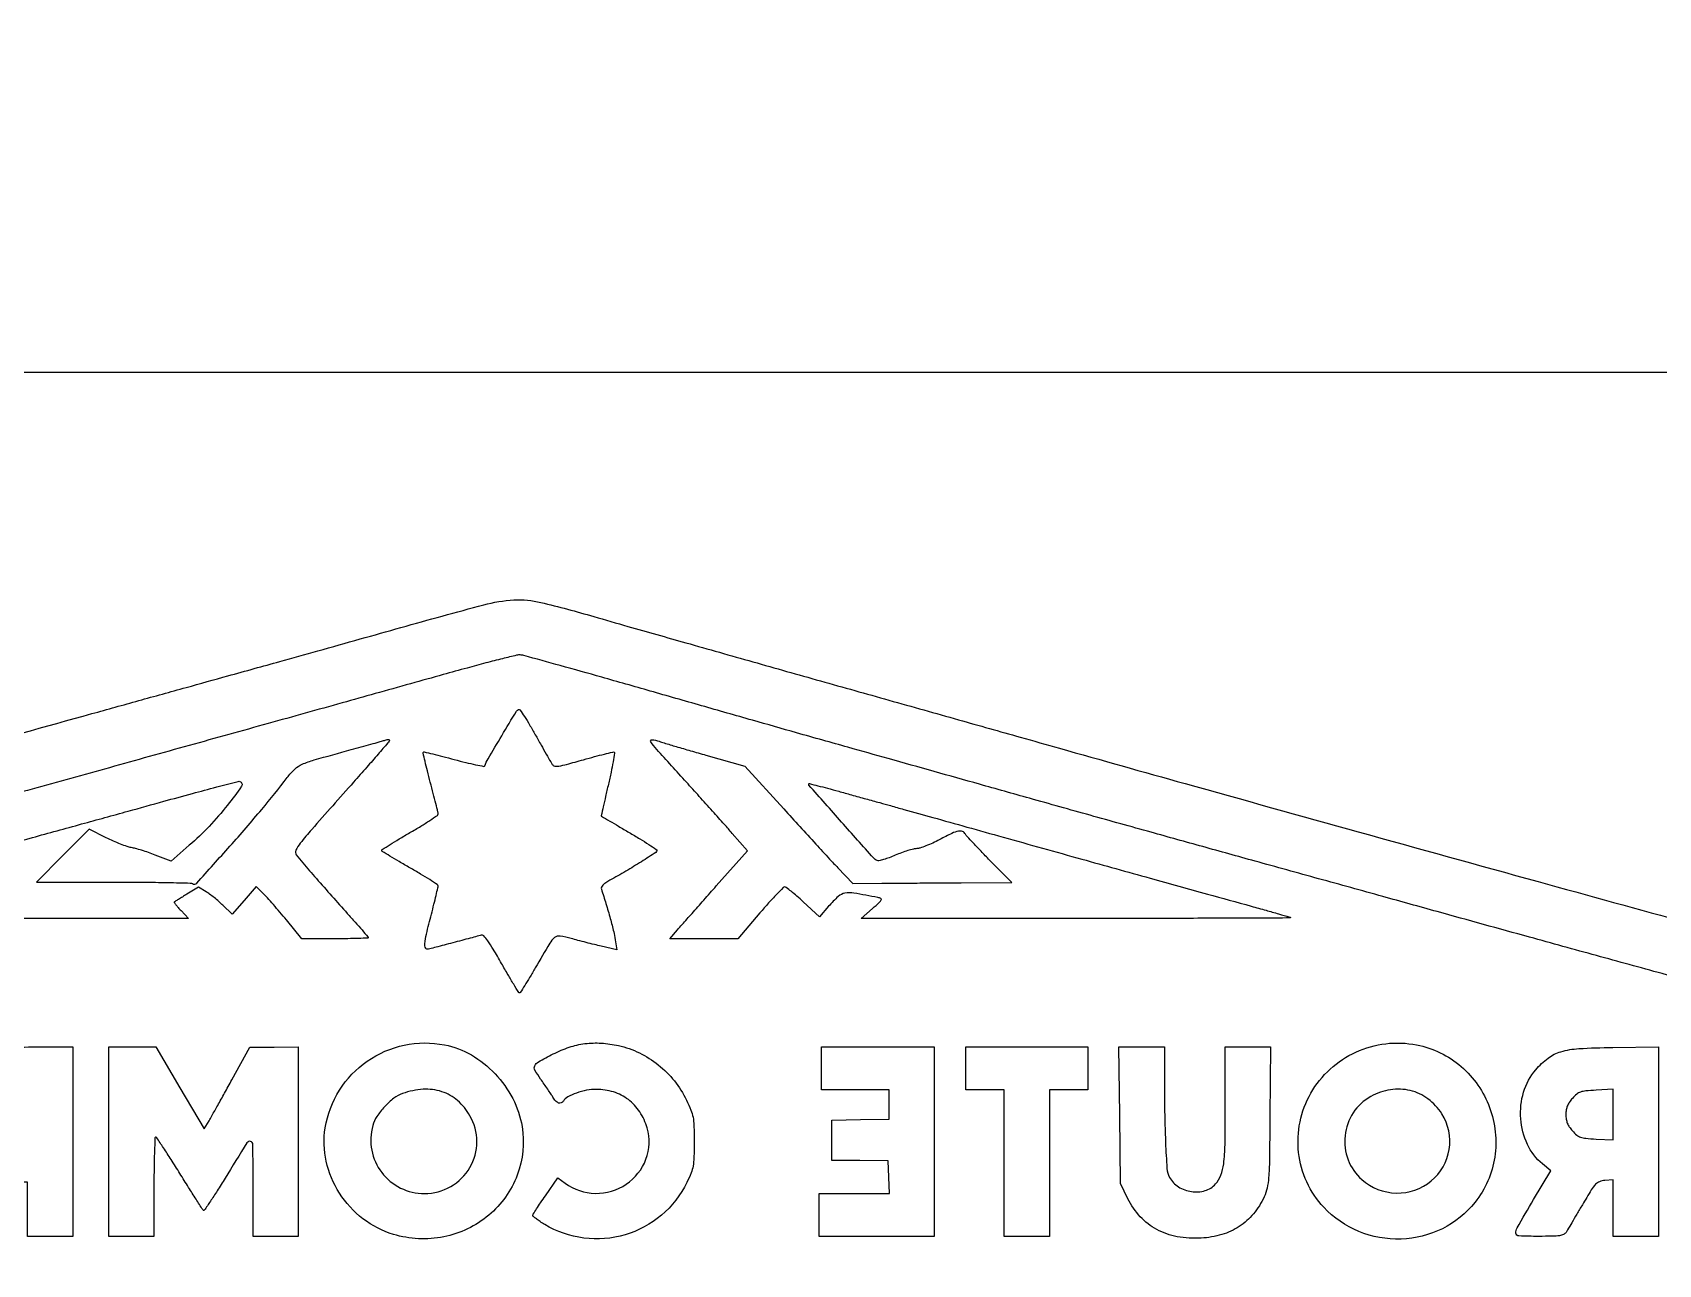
# Model space of a CAD drawing. Header units: millimetres. Extents: x 7 to 202, y 10 to 284.
# Drawn here: x 98.21 to 129.3, y 32.93 to 56.5 of the extents above; entities that cross this region are included whole.
import ezdxf

# ---------------------------------------------------------------- set-up
doc = ezdxf.new("R2010")
doc.units = ezdxf.units.MM
doc.layers.add('CUT', color=1, linetype='Continuous')
doc.layers.add('ENGRAVE', color=7, linetype='Continuous')

msp = doc.modelspace()

# ---------------------------------------------------------------- linework, layer by layer
at = {"layer": 'CUT'}
msp.add_lwpolyline([(72.5, 10), (142.5, 10), (142.5, 50), (72.5, 50)], close=True, dxfattribs=at)
at = {"layer": 'ENGRAVE', "extrusion": (0, 0, -1)}
for points in [[(-131.049, 38.044, 0.000209), (-129.375, 38.499, 0.000484), (-128.118, 38.843, 0.000468), (-126.838, 39.196, 0.000185), (-125.075, 39.684, -0.000008), (-124.034, 39.973, -0.000005), (-122.806, 40.313, -0.000005), (-121.59, 40.65, -0.000008), (-120.59, 40.928, 0.000314), (-119.604, 41.202, 0.00019), (-118.437, 41.527, 0.00019), (-117.278, 41.852, 0.000334), (-116.32, 42.121, -0.000038), (-115.453, 42.365, -0.000037), (-114.577, 42.612, -0.000036), (-113.806, 42.828, -0.000136), (-113.323, 42.964, 0.000826), (-112.824, 43.105, 0.000188), (-111.98, 43.345, 0.000194), (-111.006, 43.623, 0.000189), (-110.023, 43.905, -0.000809), (-109.099, 44.168, -0.001278), (-108.305, 44.391, -0.000284), (-107.608, 44.584, -0.055886), (-107.536, 44.595, -0.07015), (-107.47, 44.589, -0.002089), (-107.2, 44.523, -0.004125), (-106.882, 44.442, -0.002831), (-106.523, 44.345, -0.000357), (-106.068, 44.219, -0.00014), (-105.442, 44.044, -0.000139), (-104.765, 43.855, -0.000173), (-104.136, 43.679, 0.000234), (-102.719, 43.283, 0.000194), (-101.21, 42.863, 0.000192), (-99.682, 42.438, 0.000213), (-98.205, 42.029, -0.000162), (-97.489, 41.831, -0.000072), (-96.546, 41.569, -0.000071)], [(-89.604, 20.721, 0.000011), (-94.773, 20.732, 0.000328)], [(-96.661, 42.723, -0.000113), (-99.348, 43.472, 0.000128), (-100.244, 43.721, 0.000123), (-101.15, 43.973, 0.000122), (-101.949, 44.195, 0.000449), (-102.454, 44.335, -0.000786), (-102.942, 44.47, -0.000251), (-103.669, 44.673, -0.00025), (-104.478, 44.9, -0.000279), (-105.257, 45.119, 0.003545), (-106.842, 45.554, 0.050937), (-107.418, 45.646, 0.074032), (-107.935, 45.6, 0.011079), (-108.945, 45.33, -0.001222), (-109.598, 45.142, -0.000277), (-110.707, 44.827, -0.000287), (-111.987, 44.464, -0.000279), (-113.279, 44.099, 0.000065), (-114.589, 43.73, 0.000062), (-115.921, 43.355, 0.000061), (-117.099, 43.023, 0.000218), (-117.851, 42.81, -0.000917), (-120.251, 42.135, -0.00036), (-123.562, 41.212, -0.000364), (-127.002, 40.259, -0.000617), (-129.884, 39.467, 0.001104)], [(-95.085, 40.244, 0.000155), (-97.364, 40.87, -0.000158), (-98.211, 41.102, -0.000115), (-99.152, 41.361, -0.000117), (-100.043, 41.607, -0.000258), (-100.723, 41.795, 0.001434), (-101.269, 41.945, 0.002312), (-101.735, 42.069, 0.000385), (-102.148, 42.176, 0.144897), (-102.179, 42.175, 0.499671), (-102.21, 42.083, 0.016283), (-101.941, 41.72, 0.022555), (-101.591, 41.316, 0.023691), (-101.211, 40.953), (-100.862, 40.649), (-100.558, 40.767, -0.008625), (-100.431, 40.814, -0.008089), (-100.299, 40.857, -0.008085), (-100.181, 40.892, -0.027385), (-100.102, 40.909, 0.042722), (-100.022, 40.929, 0.011097), (-99.898, 40.975, 0.011201), (-99.759, 41.034, 0.01122), (-99.622, 41.099), (-99.294, 41.263), (-98.79, 40.756), (-98.286, 40.249), (-99.754, 40.249, 0.001907), (-100.32, 40.248, 0.003027), (-100.805, 40.241, 0.000697), (-101.229, 40.232, 0.133684), (-101.27, 40.22, -0.361715), (-101.354, 40.232, -0.001683), (-101.989, 40.938, -0.00762), (-102.598, 41.641, -0.013042), (-103.082, 42.248, 0.040856), (-103.228, 42.411, 0.087279), (-103.368, 42.504, 0.0343), (-103.599, 42.587, 0.002059), (-104.308, 42.784, -0.0006), (-104.5, 42.837, -0.000674), (-104.685, 42.888, -0.000617), (-104.842, 42.932, -0.003644), (-104.924, 42.956, 0.0113), (-104.993, 42.975, 0.08194), (-105.027, 42.978, 0.354078), (-105.038, 42.967, 0.168268), (-105.034, 42.947, 0.043201), (-105.008, 42.911, 0.000548), (-104.821, 42.696, 0.001599), (-104.605, 42.447, 0.001047), (-104.353, 42.163, -0.000592), (-103.552, 41.258, -0.013893), (-103.333, 40.995, -0.055472), (-103.247, 40.857, -0.282962), (-103.256, 40.772, -0.012863), (-103.382, 40.616, -0.002024), (-103.64, 40.319, -0.002322), (-103.937, 39.981, -0.002436), (-104.232, 39.651, 0.002335), (-104.385, 39.48, 0.003736), (-104.514, 39.333, 0.000834), (-104.626, 39.203, 0.178852), (-104.632, 39.187, 0.403123), (-104.623, 39.178, 0.001187), (-104.445, 39.172, 0.005438), (-104.24, 39.167, 0.003263), (-103.996, 39.166), (-103.36, 39.167), (-103.067, 39.526, -0.004445), (-102.944, 39.673, -0.004331), (-102.818, 39.82, -0.004274), (-102.705, 39.946, -0.016109), (-102.631, 40.023), (-102.488, 40.162), (-102.259, 39.898), (-102.031, 39.634), (-101.854, 39.805, -0.013343), (-101.776, 39.877, -0.010211), (-101.687, 39.952, -0.010346), (-101.6, 40.018, -0.023909), (-101.532, 40.063), (-101.386, 40.15), (-101.165, 40.016, -0.001051), (-101.079, 39.964, -0.001536), (-101.004, 39.918, -0.000737), (-100.94, 39.878, -0.027541), (-100.926, 39.869, -0.39731), (-100.924, 39.857, -0.012134), (-100.955, 39.814, -0.017774), (-100.998, 39.762, -0.010564), (-101.053, 39.704), (-101.198, 39.553), (-96.934, 39.553, 0.000376)], [(-107.5, 20.742, 0.000063), (-119.188, 20.74, 0.001065)]]:
    msp.add_lwpolyline(points, format="xyb", dxfattribs=at)
for points in [[(-107.827, 43.068, -0.001209), (-107.937, 42.872, -0.001645), (-108.036, 42.696, -0.001084), (-108.121, 42.548, -0.018656), (-108.15, 42.501, -0.206589), (-108.198, 42.47, -0.077271), (-108.28, 42.47, -0.029175), (-108.426, 42.501, -0.003357), (-108.748, 42.591, 0.003475), (-108.962, 42.65, 0.005385), (-109.147, 42.699, 0.001897), (-109.307, 42.738, 0.152449), (-109.333, 42.736, 0.354696), (-109.343, 42.718, 0.003036), (-109.314, 42.55, 0.0087), (-109.276, 42.352, 0.00529), (-109.224, 42.12, -0.001043), (-109.171, 41.888, -0.001731), (-109.127, 41.692, -0.000127), (-109.088, 41.516, -0.323824), (-109.09, 41.512, -0.001262), (-109.095, 41.509, -0.000001), (-109.249, 41.418, -0.000009), (-109.421, 41.317, -0.000006), (-109.624, 41.198, 0.00463), (-109.827, 41.077, 0.007382), (-109.997, 40.969, 0.002505), (-110.141, 40.873, 0.250475), (-110.152, 40.853, 0.254742), (-110.133, 40.817, 0.002095), (-109.856, 40.64, 0.007523), (-109.558, 40.457, 0.007614), (-109.255, 40.284, -0.02078), (-109.174, 40.235, -0.052877), (-109.12, 40.19, -0.08281), (-109.093, 40.151, -0.19179), (-109.091, 40.115, 0.006159), (-109.178, 39.837, 0.005935), (-109.26, 39.552, 0.005738), (-109.326, 39.301, 0.024007), (-109.356, 39.148), (-109.385, 38.956), (-109.089, 39.023, 0.003903), (-108.956, 39.055, 0.002361), (-108.798, 39.094, 0.002365), (-108.642, 39.135, 0.004154), (-108.514, 39.17, -0.032114), (-108.3, 39.215, -0.211102), (-108.197, 39.187, -0.087051), (-108.104, 39.079, -0.003141), (-107.827, 38.608, 0.003665), (-107.719, 38.425, 0.005905), (-107.624, 38.27, 0.001604), (-107.54, 38.138, 0.257165), (-107.525, 38.13, 0.258559), (-107.51, 38.138, 0.001189), (-107.414, 38.295, 0.005074), (-107.306, 38.477, 0.003133), (-107.182, 38.692, -0.005205), (-107.023, 38.966, -0.021527), (-106.918, 39.127, -0.030905), (-106.842, 39.22, -0.284203), (-106.794, 39.233, 0.005151), (-106.747, 39.221, 0.000365), (-106.618, 39.186, 0.000515), (-106.463, 39.145, 0.000389), (-106.292, 39.1, -0.000335), (-106.122, 39.055, -0.000438), (-105.966, 39.014, -0.000322), (-105.835, 38.979, -0.004068), (-105.786, 38.965, 0.354044), (-105.732, 38.988, 0.142929), (-105.715, 39.071, 0.038754), (-105.745, 39.256, 0.005357), (-105.84, 39.635, -0.002568), (-105.889, 39.826, -0.003753), (-105.93, 39.995, -0.001855), (-105.964, 40.139, -0.065699), (-105.967, 40.174, -0.239569), (-105.952, 40.201, -0.004356), (-105.808, 40.296, -0.009762), (-105.634, 40.404, -0.006237), (-105.428, 40.523, 0.004055), (-105.222, 40.641, 0.006513), (-105.048, 40.745, 0.001937), (-104.901, 40.837, 0.25799), (-104.891, 40.855, 0.255162), (-104.9, 40.873, 0.001885), (-105.049, 40.967, 0.006404), (-105.223, 41.074, 0.003988), (-105.43, 41.196, -0.006265), (-105.636, 41.318, -0.009841), (-105.81, 41.429, -0.004353), (-105.954, 41.526, -0.247391), (-105.969, 41.554, -0.058202), (-105.965, 41.589, -0.001297), (-105.925, 41.752, -0.002918), (-105.877, 41.943, -0.001967), (-105.819, 42.161, 0.003244), (-105.763, 42.376, 0.005246), (-105.719, 42.56, 0.001273), (-105.682, 42.721, 0.257237), (-105.687, 42.736, 0.259101), (-105.702, 42.74, 0.001209), (-105.867, 42.701, 0.00512), (-106.056, 42.654, 0.003162), (-106.277, 42.595, -0.005738), (-106.498, 42.538, -0.009492), (-106.686, 42.495, -0.003579), (-106.845, 42.463, -0.37529), (-106.863, 42.473, 0.050819), (-106.924, 42.607, 0.002213), (-107.186, 43.05, 0.000783), (-107.468, 43.521, 0.178827), (-107.507, 43.552, 0.333204), (-107.533, 43.544, 0.005662), (-107.619, 43.416, 0.011934), (-107.718, 43.258, 0.007346)], [(-110.196, 42.943, -0.014321), (-110.291, 42.911, -0.001459), (-110.521, 42.842, -0.001823), (-110.795, 42.763, -0.001453), (-111.091, 42.679), (-111.836, 42.47), (-112.579, 41.648, -0.000973), (-112.885, 41.311, -0.001002), (-113.189, 40.978, -0.000967), (-113.454, 40.691, -0.004267), (-113.611, 40.524), (-113.9, 40.222), (-114.453, 40.227, 0.000655), (-114.73, 40.23, 0.000234), (-115.127, 40.232, 0.000232), (-115.561, 40.235, 0.000275), (-115.972, 40.237), (-116.94, 40.241), (-116.515, 40.669, 0.003262), (-116.35, 40.838, 0.004538), (-116.205, 40.992, 0.00283), (-116.084, 41.122, 0.057101), (-116.053, 41.166, -0.165587), (-115.996, 41.217, -0.153973), (-115.919, 41.224, -0.06102), (-115.795, 41.182, -0.009137), (-115.56, 41.063, 0.013034), (-115.427, 40.997, 0.01489), (-115.296, 40.941, 0.014121), (-115.183, 40.9, 0.077378), (-115.12, 40.889, -0.059657), (-115.057, 40.881, -0.012948), (-114.952, 40.851, -0.013325), (-114.831, 40.811, -0.012403), (-114.71, 40.762, 0.01199), (-114.594, 40.716, 0.016754), (-114.487, 40.681, 0.013132), (-114.399, 40.657, 0.168378), (-114.365, 40.66, 0.103193), (-114.296, 40.711, 0.000458), (-113.685, 41.398, 0.000186), (-113.059, 42.104, 0.396732), (-113.06, 42.13, 0.263603), (-113.07, 42.133, 0.000588), (-113.231, 42.092, 0.003568), (-113.414, 42.045, 0.002183), (-113.628, 41.986, -0.000012), (-113.873, 41.918, -0.000009), (-114.148, 41.842, -0.000009), (-114.412, 41.769, -0.000019), (-114.616, 41.712, 0.000372), (-114.877, 41.639, 0.000049), (-115.428, 41.486, 0.000057), (-116.081, 41.303, 0.000048), (-116.773, 41.109, -0.000133), (-118.276, 40.689, -0.000201), (-119.583, 40.325, -0.000231), (-120.679, 40.02, -0.000509), (-121.517, 39.789, 0.00141), (-121.8, 39.71, 0.002254), (-122.04, 39.641, 0.000438), (-122.252, 39.579, 0.11751), (-122.268, 39.57, 0.67848), (-122.266, 39.563, 0.000024), (-121.073, 39.558, 0.000644), (-119.749, 39.555, 0.000384), (-118.172, 39.553), (-114.058, 39.553), (-114.273, 39.743, -0.004031), (-114.411, 39.867, -0.09076), (-114.443, 39.91, -0.416457), (-114.434, 39.935, -0.066821), (-114.379, 39.954, -0.006505), (-113.92, 40.038, -0.086062), (-113.748, 40.037, -0.14209), (-113.62, 39.974, -0.027121), (-113.436, 39.786), (-113.26, 39.587), (-112.952, 39.872, -0.007431), (-112.83, 39.981, -0.010924), (-112.72, 40.073, -0.00649), (-112.625, 40.147, -0.166369), (-112.595, 40.157, -0.198854), (-112.564, 40.143, -0.003436), (-112.436, 40.011, -0.008136), (-112.289, 39.85, -0.005257), (-112.123, 39.661), (-111.701, 39.165), (-111.05, 39.165), (-110.4, 39.165), (-110.546, 39.334, 0.002336), (-110.635, 39.436, 0.000308), (-110.824, 39.651, 0.000357), (-111.049, 39.906, 0.000299), (-111.287, 40.176), (-111.883, 40.848), (-111.593, 41.182, -0.002929), (-111.443, 41.353, -0.000927), (-111.217, 41.607, -0.000926), (-110.963, 41.889, -0.001029), (-110.717, 42.161, 0.000897), (-110.148, 42.789, 0.036462), (-110.034, 42.935, 0.631093), (-110.057, 42.974, 0.064337)], [(-98.982, 35.283), (-98.982, 33.472), (-98.551, 33.472), (-98.119, 33.472), (-98.119, 33.99), (-98.119, 34.507), (-97.828, 34.508, 0.022977), (-97.551, 34.522, 0.039829), (-97.325, 34.562, 0.044248), (-97.125, 34.633, 0.037918), (-96.929, 34.742, 0.113818), (-96.541, 35.149, 0.115676), (-96.374, 35.683, 0.112491), (-96.46, 36.247, 0.103091), (-96.782, 36.739, 0.058217), (-97.016, 36.925, 0.077236), (-97.267, 37.03, 0.049661), (-97.615, 37.081, 0.011495), (-98.207, 37.095), (-98.982, 37.095)], [(-103.295, 35.283), (-103.295, 33.472), (-102.864, 33.472), (-102.432, 33.472), (-102.431, 34.432, -0.001616), (-102.427, 35.229, -0.333188), (-102.382, 35.288, -0.333996), (-102.314, 35.262, -0.00162), (-101.894, 34.584, 0.003454), (-101.744, 34.343, 0.005757), (-101.613, 34.143, 0.001329), (-101.498, 33.971, 0.402582), (-101.483, 33.968, 0.111987), (-101.468, 33.983, 0.000445), (-101.34, 34.182, 0.002223), (-101.197, 34.409, 0.001394), (-101.03, 34.676, -0.003196), (-100.863, 34.942, -0.00516), (-100.717, 35.166, -0.001254), (-100.587, 35.359, -0.249351), (-100.567, 35.37, -0.402775), (-100.554, 35.357, -0.001169), (-100.544, 35.091, -0.005396), (-100.537, 34.785, -0.003238), (-100.535, 34.421), (-100.535, 33.472), (-100.103, 33.472), (-99.672, 33.472), (-99.672, 35.283), (-99.672, 37.095), (-100.12, 37.095), (-100.569, 37.095), (-101.032, 36.312), (-101.495, 35.529), (-101.588, 35.683, -0.007428), (-101.642, 35.777, -0.000992), (-101.754, 35.976, -0.001148), (-101.886, 36.213, -0.000965), (-102.024, 36.464), (-102.368, 37.092), (-102.831, 37.093), (-103.295, 37.095)], [(-106.091, 37.135, 0.083368), (-106.604, 36.942, 0.071346), (-107.057, 36.583, 0.070588), (-107.395, 36.107, 0.078355), (-107.573, 35.572, 0.131995), (-107.481, 34.644, 0.128717), (-106.937, 33.876, 0.125962), (-106.075, 33.463, 0.123545), (-105.114, 33.51, 0.09066), (-104.532, 33.809, 0.086449), (-104.083, 34.3, 0.087373), (-103.829, 34.908, 0.095385), (-103.81, 35.548, 0.101135), (-104.082, 36.267, 0.100317), (-104.614, 36.824, 0.100279), (-105.322, 37.13, 0.100979)], [(-109.419, 37.121, 0.058796), (-109.817, 36.982, 0.055572), (-110.179, 36.752, 0.055022), (-110.486, 36.446, 0.055364), (-110.717, 36.08, 0.016203), (-110.803, 35.887, 0.051642), (-110.843, 35.752, 0.039036), (-110.86, 35.593, 0.006405), (-110.864, 35.283, 0.006325), (-110.86, 34.977, 0.037903), (-110.844, 34.818, 0.05179), (-110.806, 34.685, 0.017993), (-110.725, 34.503, 0.103393), (-110.238, 33.877, 0.104463), (-109.544, 33.502, 0.104368), (-108.756, 33.44, 0.103021), (-108.007, 33.7, 0.01075), (-107.92, 33.754, 0.016072), (-107.847, 33.806, 0.011027), (-107.79, 33.851, 0.223643), (-107.78, 33.871, 0.139245), (-107.787, 33.895, 0.003122), (-107.851, 33.996, 0.006804), (-107.929, 34.115, 0.004521), (-108.021, 34.249), (-108.261, 34.593), (-108.398, 34.491, -0.156955), (-108.976, 34.295, -0.153166), (-109.565, 34.47, -0.155779), (-109.942, 34.947, -0.162649), (-109.965, 35.546, -0.073121), (-109.824, 35.853, -0.086248), (-109.606, 36.088, -0.086985), (-109.323, 36.234, -0.075882), (-108.994, 36.284, -0.047416), (-108.808, 36.266, -0.037824), (-108.613, 36.213, -0.038341), (-108.448, 36.14, -0.131547), (-108.363, 36.06, 0.152594), (-108.322, 36.025, 0.195039), (-108.272, 36.023, 0.121418), (-108.217, 36.061, 0.047894), (-108.163, 36.136, -0.010781), (-108.125, 36.196, -0.003311), (-108.065, 36.286, -0.003312), (-107.997, 36.386, -0.003624), (-107.929, 36.481, 0.025747), (-107.82, 36.653, 0.250127), (-107.817, 36.736, 0.150523), (-107.887, 36.809, 0.008256), (-108.169, 36.961, 0.039563), (-108.474, 37.09, 0.04821), (-108.777, 37.159, 0.047989), (-109.088, 37.168, 0.038639)], [(-121.875, 35.769, 0.001277), (-121.865, 34.929, 0.014426), (-121.85, 34.596, 0.037345), (-121.821, 34.397, 0.052309), (-121.763, 34.227, 0.065211), (-121.56, 33.904, 0.074962), (-121.289, 33.662, 0.073162), (-120.953, 33.506, 0.058267), (-120.559, 33.438, 0.058731), (-120.102, 33.466, 0.07888), (-119.711, 33.603, 0.082701), (-119.396, 33.848, 0.072274), (-119.159, 34.192), (-119.016, 34.483), (-119.002, 35.789), (-118.988, 37.095), (-119.423, 37.095), (-119.857, 37.095), (-119.856, 36.976, -0.002762), (-119.86, 35.957, -0.008318), (-119.878, 35.263, -0.00792), (-119.906, 34.772, -0.106794), (-119.957, 34.6, -0.127058), (-120.126, 34.419, -0.106188), (-120.374, 34.328, -0.108363), (-120.633, 34.347, -0.137386), (-120.835, 34.474, -0.094329), (-120.936, 34.64, -0.059102), (-120.99, 34.861, -0.027036), (-121.016, 35.225, -0.003774), (-121.021, 35.98), (-121.021, 37.095), (-121.455, 37.095), (-121.888, 37.095)], [(-124.68, 37.135, 0.129835), (-125.531, 36.721, 0.126912), (-126.075, 35.938, 0.127104), (-126.173, 34.99, 0.130436), (-125.796, 34.124, 0.111097), (-125.172, 33.619, 0.106812), (-124.382, 33.421, 0.105985), (-123.576, 33.566, 0.107807), (-122.906, 34.028, 0.161347), (-122.423, 35.075, 0.159073), (-122.657, 36.21, 0.157005), (-123.519, 36.998, 0.157103)], [(-129.302, 35.287), (-129.302, 33.472), (-128.871, 33.472), (-128.44, 33.472), (-128.44, 34.014), (-128.44, 34.555), (-128.278, 34.542, -0.072497), (-128.176, 34.518, -0.114192), (-128.102, 34.468, -0.048186), (-128.02, 34.36, -0.004503), (-127.849, 34.076, 0.00017), (-127.743, 33.897, 0.000224), (-127.647, 33.734, 0.000161), (-127.565, 33.597, 0.002185), (-127.536, 33.547, 0.15465), (-127.49, 33.508, 0.067555), (-127.413, 33.485, 0.030924), (-127.278, 33.475, 0.004826), (-127.011, 33.472, 0.009667), (-126.637, 33.479, 0.364788), (-126.579, 33.532, 0.166226), (-126.599, 33.634, 0.002395), (-126.917, 34.176), (-127.245, 34.728), (-127.088, 34.858, 0.1114), (-126.797, 35.232, 0.09171), (-126.67, 35.723, 0.090576), (-126.725, 36.232, 0.105), (-126.958, 36.659, 0.053435), (-127.195, 36.883, 0.091789), (-127.437, 37.004, 0.056533), (-127.781, 37.064, 0.010327), (-128.429, 37.087), (-129.302, 37.101)], [(-105.29, 36.204, -0.078633), (-105.122, 36.113, -0.041468), (-104.946, 35.952, -0.041464), (-104.798, 35.765, -0.078439), (-104.719, 35.591, -0.115048), (-104.699, 35.121, -0.116456), (-104.89, 34.694, -0.116563), (-105.251, 34.397, -0.115414), (-105.708, 34.292, -0.1292), (-106.209, 34.426, -0.131967), (-106.575, 34.788, -0.13263), (-106.709, 35.284, -0.131089), (-106.576, 35.781, -0.083061), (-106.341, 36.068, -0.100558), (-106.04, 36.24, -0.095934), (-105.684, 36.285, -0.069213)], [(-123.803, 36.147, -0.123618), (-123.468, 35.836, -0.117985), (-123.311, 35.398, -0.117706), (-123.37, 34.936, -0.122627), (-123.631, 34.559, -0.176928), (-124.291, 34.301, -0.17945), (-124.957, 34.532, -0.183341), (-125.302, 35.136, -0.18242), (-125.16, 35.818, -0.091271), (-124.897, 36.102, -0.101196), (-124.558, 36.261, -0.099623), (-124.18, 36.276, -0.085778)], [(-127.659, 36.112, -0.031994), (-127.599, 36.036, -0.054887), (-127.561, 35.965, -0.057243), (-127.541, 35.89, -0.038326), (-127.534, 35.801, -0.038326), (-127.541, 35.712, -0.057243), (-127.561, 35.637, -0.054887), (-127.599, 35.566, -0.031994), (-127.659, 35.49, -0.036015), (-127.742, 35.41, -0.091542), (-127.814, 35.369, -0.060911), (-127.913, 35.348, -0.009659), (-128.112, 35.334), (-128.44, 35.317), (-128.44, 35.801), (-128.44, 36.285), (-128.112, 36.268, -0.009659), (-127.913, 36.254, -0.060911), (-127.814, 36.233, -0.091542), (-127.742, 36.192, -0.036015)]]:
    msp.add_lwpolyline(points, format="xyb", close=True, dxfattribs=at)
for points in [[(-115.457, 35.283), (-115.457, 33.472), (-114.358, 33.472), (-113.258, 33.472), (-113.258, 33.882), (-113.258, 34.291), (-113.928, 34.291), (-114.599, 34.291), (-114.586, 34.604), (-114.573, 34.917), (-114.034, 34.921), (-113.495, 34.924), (-113.495, 35.309), (-113.495, 35.693), (-114.045, 35.705), (-114.595, 35.717), (-114.595, 35.996), (-114.595, 36.275), (-113.948, 36.275), (-113.301, 36.275), (-113.301, 36.685), (-113.301, 37.095), (-114.379, 37.095), (-115.457, 37.095)], [(-118.39, 36.685), (-118.39, 36.275), (-118.024, 36.275), (-117.657, 36.275), (-117.657, 34.874), (-117.657, 33.472), (-117.226, 33.472), (-116.795, 33.472), (-116.795, 34.874), (-116.795, 36.275), (-116.428, 36.275), (-116.061, 36.275), (-116.061, 36.685), (-116.061, 37.095), (-117.226, 37.095), (-118.39, 37.095)]]:
    msp.add_lwpolyline(points, close=True, dxfattribs=at)

doc.saveas('drawing.dxf')
